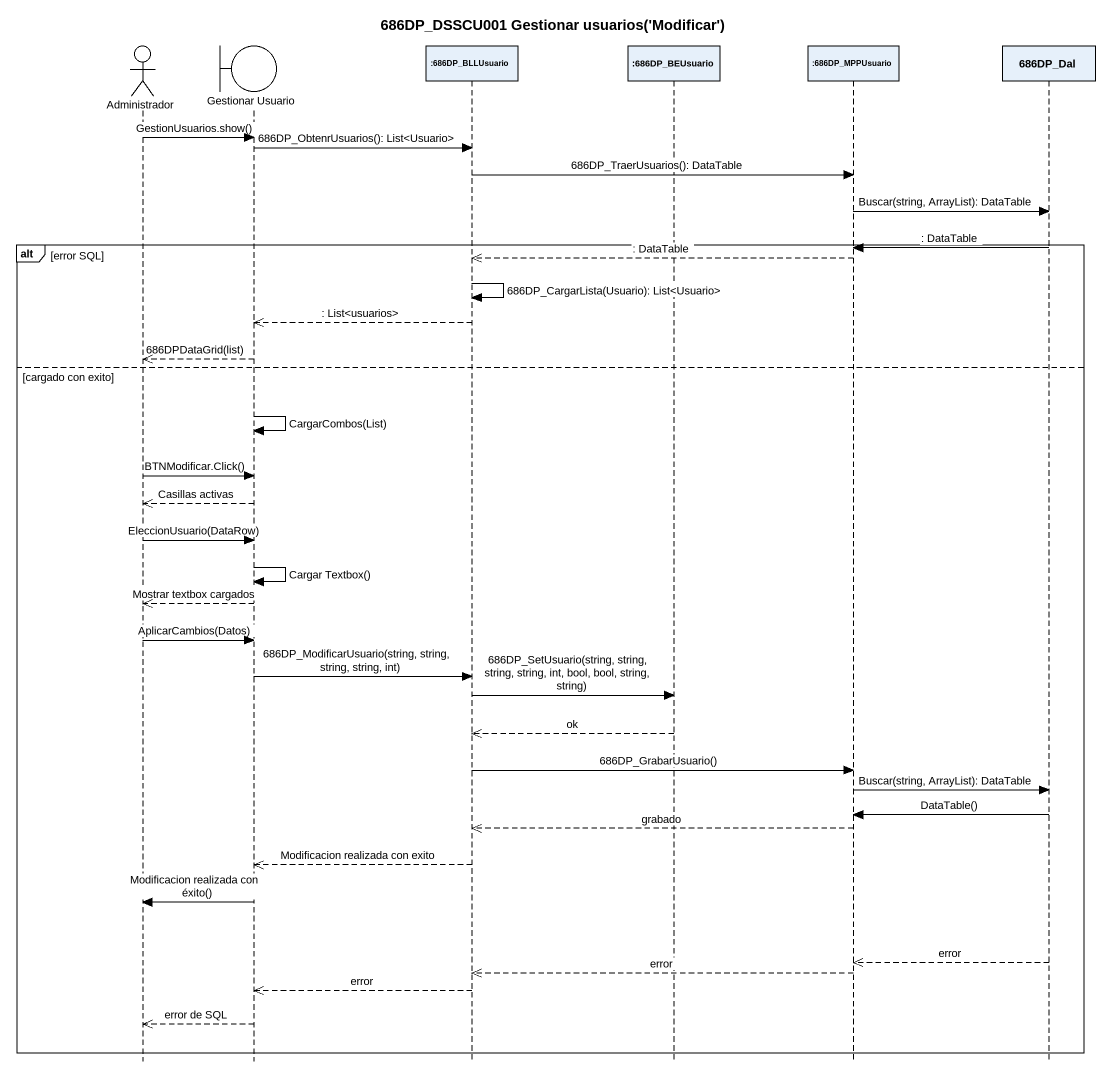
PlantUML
@startuml
title 686DP_DSSCU001 Gestionar usuarios('Modificar')
hide footbox
actor Administrador
boundary "Gestionar Usuario" as Gestionar_Usuario
participant ":686DP_BLLUsuario" as o686DP_BLLUsuario
participant ":686DP_BEUsuario" as o686DP_BEUsuario
participant ":686DP_MPPUsuario" as o686DP_MPPUsuario
participant "686DP_Dal" as c686DP_Dal

Administrador -> Gestionar_Usuario : GestionUsuarios.show()
Gestionar_Usuario -> o686DP_BLLUsuario : 686DP_ObtenrUsuarios(): List<Usuario>
o686DP_BLLUsuario -> o686DP_MPPUsuario : 686DP_TraerUsuarios(): DataTable
o686DP_MPPUsuario -> c686DP_Dal : Buscar(string, ArrayList): DataTable
alt error SQL
  c686DP_Dal -> o686DP_MPPUsuario : : DataTable
  o686DP_MPPUsuario -->> o686DP_BLLUsuario : : DataTable
  o686DP_BLLUsuario -> o686DP_BLLUsuario : 686DP_CargarLista(Usuario): List<Usuario>
  o686DP_BLLUsuario -->> Gestionar_Usuario : : List<usuarios>
  Gestionar_Usuario -->> Administrador : 686DPDataGrid(list)
else cargado con exito
  Gestionar_Usuario -> Gestionar_Usuario : CargarCombos(List)
  Administrador -> Gestionar_Usuario : BTNModificar.Click()
  Gestionar_Usuario -->> Administrador : Casillas activas
  Administrador -> Gestionar_Usuario : EleccionUsuario(DataRow)
  Gestionar_Usuario -> Gestionar_Usuario : Cargar Textbox()
  Gestionar_Usuario -->> Administrador : Mostrar textbox cargados
  Administrador -> Gestionar_Usuario : AplicarCambios(Datos)
  Gestionar_Usuario -> o686DP_BLLUsuario : 686DP_ModificarUsuario(string, string, string, string, int)
  o686DP_BLLUsuario -> o686DP_BEUsuario : 686DP_SetUsuario(string, string, string, string, int, bool, bool, string, string)
  o686DP_BEUsuario -->> o686DP_BLLUsuario : ok
  o686DP_BLLUsuario -> o686DP_MPPUsuario : 686DP_GrabarUsuario()
  o686DP_MPPUsuario -> c686DP_Dal : Buscar(string, ArrayList): DataTable
  c686DP_Dal -> o686DP_MPPUsuario : DataTable()
  o686DP_MPPUsuario -->> o686DP_BLLUsuario : grabado
  o686DP_BLLUsuario -->> Gestionar_Usuario : Modificacion realizada con exito
  Gestionar_Usuario -> Administrador : Modificacion realizada con éxito()
  c686DP_Dal -->> o686DP_MPPUsuario : error
  o686DP_MPPUsuario -->> o686DP_BLLUsuario : error
  o686DP_BLLUsuario -->> Gestionar_Usuario : error
  Gestionar_Usuario -->> Administrador : error de SQL
end
@enduml
